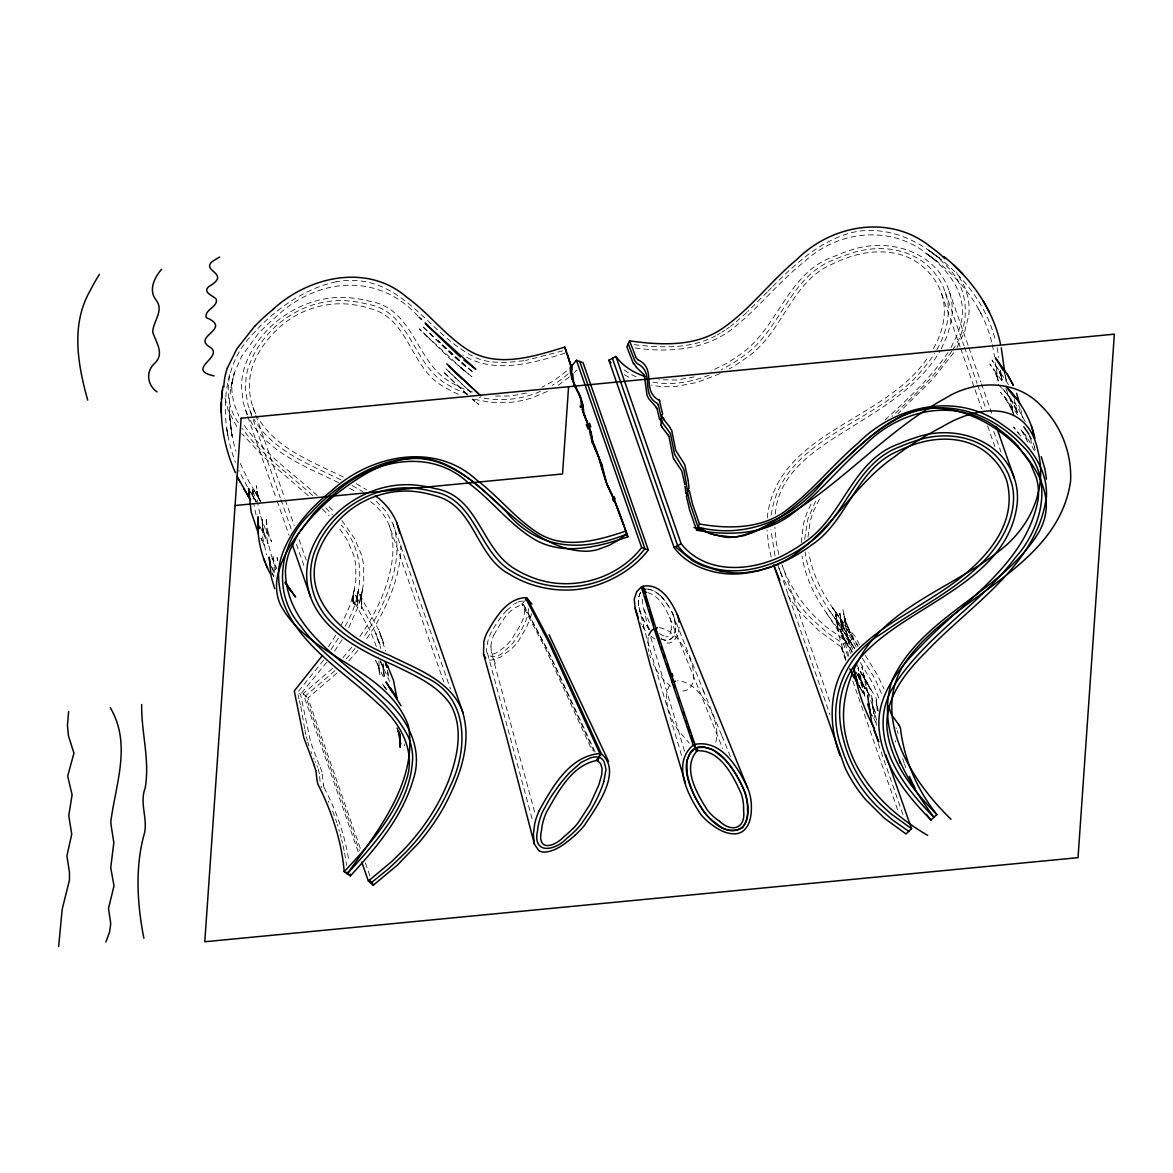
<?xml version="1.0" encoding="UTF-8"?>
<svg xmlns="http://www.w3.org/2000/svg" width="1173" height="1173" viewBox="0 0 1173 1173"><rect width="100%" height="100%" fill="white"/><g stroke="black" fill="none" stroke-linecap="round" stroke-linejoin="round"><path stroke-width="0.75" stroke-dasharray="5 3.75" d="M801.188 542.571L803.608 523.598A118.4 88.708 -20.4 0 1 807.611 511.413L811.599 502.836M528.73 608.567L527.366 616.06M642.203 598.963L643.009 606.485L648.83 630.15M400.902 544.815C401.078 571.016 391.445 596.163 379.128 618.904A242.65 183.135 -19.2 0 1 364.847 641.206M804.663 539.36L807.948 518.803L816.203 499.874M490.974 646.602L491.326 651.983L534.829 812.83M679.211 627.056L677.715 635.355L673.742 640.971A8.402 6.217 -18.6 0 1 671.543 642.247A8.416 6.173 -18.7 0 1 669.065 643.039L664.505 643.053M807.962 537.249L810.132 521.882A109.954 83.591 -17.9 0 1 813.857 510.475L819.854 498.393M671.323 629.227L669.314 636.631L665.868 636.792M775.382 514.038C778.198 471.575 818.182 447.822 850.572 427.705C883.973 406.796 919.911 385.477 940.379 350.492M767.201 517.997C776.687 430.814 886.847 421.767 928.767 355.991M341.93 520.533L354.686 538.803L361.313 554.389A118.4 89.485 -17.8 0 1 363.659 565.972L363.762 581.999L361.005 597.937L362.486 589.638L360.844 602.13L361.387 594.11L361.695 608.64L360.991 595.899L361.9 604.344L360.859 596.91L361.739 601.163L359.906 594.007L361.958 600.767L359.173 593.494L378.894 630.326L385.58 651.074M771.189 515.123C782.362 435.916 879.882 424.215 923.532 368.307A127.886 96.509 -19.2 0 0 934.573 353.396M648.126 637.482L647.804 645.531M376.357 646.543L370.771 631.968L352.633 598.817L355.199 605.561L352.618 597.893L354.29 604.506L352.692 596.764L353.659 603.684L352.941 595.987L353.19 603.245L353.22 595.664L352.721 603.23L353.484 591.896L352.516 599.946L355.8 580.796L355.742 565.635A109.954 82.828 -20.7 0 0 353.557 554.8L347.281 540.108L337.765 525.988M361.005 597.937L361.724 594.051M358.63 589.447L356.973 597.541L358.425 589.433L356.827 601.764L357.354 593.963L357.34 605.371L356.401 594.168L357.809 601.998L355.463 595.034L374.686 630.81L380.858 648.39M336.196 281.799C313.968 286.388 293.793 297.942 276.095 311.857A162.475 122.505 -19.2 0 0 254.409 332.355C230.626 355.492 217.65 394.597 238.955 423.585M354.671 588.655L350.199 604.931L341.446 624.798M362.574 590.239L357.912 607.174L348.073 629.095M232.489 380.653C226.873 403.849 229.116 428.438 235.92 451.136M229.615 374.642C221.902 403.483 224.952 434.479 235.406 462.221M593.846 751.219L546.882 648.669L523.627 604.594L524.448 601.104L522.029 604.168L545.284 648.229L592.233 750.764M715.809 742.098C718.77 731.541 715.354 720.413 711.014 710.75A130.482 98.473 -19.2 0 0 705.926 701.63C699.24 692.055 690.047 681.058 677.378 680.824M531.721 613.846L526.692 627.056L518.319 641.206A55.527 42.111 -18.9 0 1 510.915 649.387L499.991 657.408L491.135 660.164A8.416 6.188 -18.1 0 1 487.983 659.622M493.892 635.077C500.871 623.024 508.789 607.042 523.627 604.594M345.111 626.221C363.469 595.356 367.032 553.055 341.284 525.035M933.327 348.718C942.769 332.282 947.857 312.062 941.552 293.587A102.359 77.257 -19.2 0 0 925.585 269.145C904.442 248.485 871.964 248.324 845.836 258.28A94.778 71.524 -19.2 0 0 832.39 263.984C790.441 281.813 782.904 333.675 746.263 357.78A124.719 94.119 -19.2 0 1 729.254 368.894M941.201 348.894L947.857 334.305L951.816 317.663A100.775 76.054 -19.2 0 0 949.133 291.021C935.79 250.333 886.158 236.667 848.856 250.861A102.975 77.711 -19.2 0 0 833.9 256.52C787.626 272.473 778.667 327.062 741.453 353.528A117.901 88.987 -19.2 0 1 725.53 363.923L710.941 371.079M936.846 349.598C943.722 337.545 948.444 323.895 948.356 309.892A94.984 71.685 -19.2 0 0 946.743 297.077L943.532 287.634A106.963 80.717 -19.2 0 0 935.746 274.541C916.23 248.089 879.134 243.266 849.692 253.793A98.811 74.573 -19.2 0 0 835.323 259.233C789.664 275.318 781.262 329.848 743.858 355.654A121.303 91.553 -19.2 0 1 727.392 366.416L721.468 369.583M951.068 347.443L958.326 332.458L961.684 320.156A84.647 63.694 -19.3 0 0 961.757 303.045C959.47 290.024 952.285 278.382 943.517 268.69A158.707 119.646 -19.3 0 0 928.327 254.937C891.949 224.512 837.771 230.172 804.282 261.799C779.605 280.904 760.5 306.05 736.248 325.61C708.448 350.082 669.343 353.058 634.241 347.824M957.021 347.399L964.734 331.446L968.707 315.42A91.025 68.84 -19.2 0 0 967.798 296.769L964.323 286.124L956.655 272.429M952.476 350.009C971.244 324.686 969.69 287.708 946.215 265.728A162.475 122.549 -19.1 0 0 927.081 249.175C910.395 237.87 890.659 230.553 870.381 230.363A61.245 46.158 -19 0 0 851.011 232.782C819.575 241.315 794.854 264.204 772.45 286.725M640.619 592.204C634.784 603.846 641.455 617.174 647.731 627.35A52.374 39.53 -19.2 0 0 649.622 629.784M669.666 685.193C663.332 696.161 667.833 709.724 672.51 720.471A130.482 98.473 -19.2 0 0 677.613 729.591L689.299 743.154M335.771 635.077L328.22 647.071M342.061 639.593L334.217 651.763M338.44 638.083L331.094 649.534M951.64 351.299C935.526 376.166 913.342 396.225 891.979 416.444M947.945 352.501C930.775 378.38 907.286 399.143 884.838 420.301M953.722 352.706L932.74 379.158L897.888 413.717M323.675 660.091L297.414 692.627L300.552 694.299L310.552 741.923L320.082 767.289M326.768 662.202L300.552 694.299M348.85 660.722L353.41 655.707A242.65 183.135 -19.2 0 0 357.721 650.502M506.824 610.444L513.627 604.432M767.318 291.96L747.714 311.593M768.344 290.919L771.423 287.766M574.389 372.442L576.779 370.067M332.502 668.39L303.147 693.727L358.19 851.818M337.032 673.023L307.956 697.994L360.61 849.193M845.63 660.428L840.836 646.675L846.305 641.426L825.293 626.177L815.953 617.628A235.934 178.061 -19.2 0 1 787.171 577.219A239.541 180.789 -19.2 0 1 782.303 565.547M334.862 670.751L305.552 695.868L359.407 850.498M746.673 312.59L735.999 321.974M568.245 373.85L562.879 378.249A87.33 65.908 -19.2 0 1 552.146 385.404M569.33 377.032L557.952 385.477M566.559 371.093L553.759 380.785L542.043 387.178M730.515 326.285L733.829 323.763M726.41 329.232L729.415 327.135M852.815 649.314L849.003 641.484L855.528 636.895C834.428 612.702 814.15 585.239 808.842 552.791M721.85 332.223L724.914 330.287M514.712 603.743L516.956 602.555M717.202 334.95L720.325 333.191M547.307 391.415L533.158 397.412A77.213 58.269 -19.2 0 1 510.666 402.31L490.563 402.339L471.561 398.82M719.987 373.688L697.085 382.457L676.718 386.313A77.213 58.269 -19.2 0 1 654.593 385.712L651.294 385.037M540.401 391.357C521.369 399.832 499.654 401.738 479.346 397.28M709.152 375.155C691.161 382.237 671.176 385.902 651.997 381.899M518.114 602.072L519.316 601.676A11.95 9.017 -19.2 0 1 523.114 601.075M562.629 350.844L525.607 360.463M564.99 353.161C532.513 363.337 494.038 374.466 462.705 355.008M526.516 393.043L511.076 396.034L492.777 396.049M694.167 376.9L677.173 380.037L658.874 379.685M523.847 360.741L505.284 362.648L491.355 361.929A65.424 49.413 -19.2 0 1 478.188 358.703C433.16 339.334 408.717 283.426 355.463 280.494A61.245 46.114 -19.3 0 0 336.196 281.799M492.572 654.226L495.534 653.2A19.853 14.706 -20 0 0 497.029 652.437L501.326 649.519A48.254 36.216 -19.5 0 0 511.912 639.036C517.41 629.007 529.61 614.916 522.029 604.168M646.308 588.963C660.179 590.254 668.273 604.198 673.449 615.825A52.374 39.53 -19.2 0 1 675.296 627.584C676.528 635.751 669.021 644.27 661.044 638.493M634.08 344.642C656.557 347.399 679.973 348.63 701.835 341.666A65.424 49.413 -19.2 0 0 715.633 335.845M659.373 627.687C670.047 629.271 677.73 638.244 683.536 646.66A118.766 89.632 -19.2 0 1 689.475 657.921C695.032 668.111 697.583 693.243 679.871 690.824M647.745 592.6C658.889 595.708 665.047 607.379 669.68 617.247L722.715 748.55M472.455 391.943L464.317 389.084A117.901 88.987 -19.2 0 1 449.64 381.621C415.638 361.695 413.57 308.088 369.51 301.241A102.975 77.711 -19.2 0 0 355.126 298.411C311.153 291.74 266.139 318.557 247.899 358.557A100.775 76.054 -19.2 0 0 241.447 386.064L243.134 402.163L247.18 414.963M467.631 394.025L462.074 391.958A121.303 91.553 -19.2 0 1 446.898 384.245C412.588 365.023 411.136 311.373 367.677 304.262A98.811 74.573 -19.2 0 0 353.865 301.534C319.73 296.373 284.614 312.135 263.764 339.246A106.963 80.717 -19.2 0 0 254.042 354.026L249.468 364.231A94.984 71.685 -19.2 0 0 246.051 377.515L245.421 389.524L247.987 404.817L280.288 497.821M660.868 638.874C679.402 646.602 677.686 618.01 670.032 608.816M343.366 477.088C312.194 461.605 275.288 448.643 257.298 416.562M338.498 482.66C305.391 466.414 266.212 452.104 248.456 417.119M340.932 479.874C313.631 466.487 283.763 455.139 263.045 431.913A127.886 96.509 -19.2 0 1 253.925 418.937M352.135 485.549L362.721 491.59M356.225 483.687L366.856 489.918M349.554 488.291L354.099 490.813M624.403 374.671L631.133 378.439M654.915 639.109L650.546 635.942M840.836 646.675L819.15 630.942L800.69 612.629A242.65 183.135 -19.2 0 1 785.778 591.735M624.197 370.052L627.159 372.061A87.33 65.908 -19.2 0 0 639.402 378.19M930.6 251.667C961.376 273.03 986.728 304.276 995.598 341.196M928.283 254.966C958.282 275.758 983.003 306.153 991.684 342.12M370.58 501.619C378.85 507.704 385.477 515.915 389.304 525.475L443.746 681.836M426.488 335.683L464.464 370.829L460.901 367.838L471.957 376.724L449.318 358.088L419.23 328.851L427.749 336.9M670.751 686.396L663.786 680.047L657.716 672.158A118.766 89.632 -19.2 0 1 653.082 663.845M475.036 401.415L472.176 399.113L478.745 404.45L472.602 399.275M460.901 367.838L464.361 370.639M471.165 392.808L445.872 368.689L470.417 391.973M308.294 495.739L263.558 456.825L241.77 433.57M467.294 394.788L443.101 371.592L467.734 394.964M303.147 693.727L307.956 697.994M312.707 495.622C288.705 473.687 261.242 454.743 241.975 428.13M417.999 316.182C377.838 271.784 316.534 277.561 274.937 317.883A158.707 119.763 -19 0 0 257.474 334.716L241.653 356.343L234.219 373.117A84.647 63.782 -18.9 0 0 231.873 390.433L233.53 402.266L238.793 416.034M317.179 495.505C292.326 472.646 263.397 453.233 244.057 425.022M376.152 501.15L385.785 511.076L393.043 524.111L450.491 689.064M492.425 654.167L491.428 652.349M1002.548 388.688L1016.317 405.242L1026.346 423.688M660.252 595.664L654.211 590.899L648.83 589.198A11.95 9.017 -19.2 0 0 646.367 589.183M325.713 507.836L332.282 514.624M998.311 384.421L1009.176 396.474L1007.006 393.747L1015.877 408.263L1011.302 399.964L1017.123 412.251L1016.243 409.406L1018.281 416.078M329.085 506.677L334.642 512.381M322.428 508.965L328.953 515.695M849.003 641.484C827.478 617.071 807.083 589.081 802.053 556.134M1034.469 450.843L1029.308 441.18L1020.95 429.435L1029.161 444.376M1020.847 436.063L1013.619 426.972L1018.912 433.893M1021.126 429.875L1024.161 433.746M649.651 629.373L643.86 620.561A108.81 82.11 -19.2 0 1 638.523 605.385M386.122 689.416L382.735 684.226L386.65 689.489M382.735 684.226L386.284 689.621M833.065 608.45L838.123 615.898L832.742 607.775L854.472 640.81M829.736 610.722L847.932 638.141M826.408 613.01L847.214 644.432M852.331 637.526L846.95 629.329L858.035 646.264M842.478 629.886L854.677 648.493M850.572 642.203L845.205 633.948L854.501 648.214M841.803 636.133L852.126 651.983M236.799 426.693L228.046 410.051L224.278 394.978M867.419 691.806L869.955 695.721M857.888 646L846.95 625.488L852.39 636.983M852.185 652.041L842.683 635.59L845.792 641.954L838.871 627.408L845.792 641.954M865.234 688.375L857.932 676.132M866.173 689.841L869.002 694.255M864.677 694.973L858.944 686.058L864.061 694.02M1001.698 380.653L989.836 363.953L994.469 370.727L993.355 369.084L997.827 378.688L996.273 373.952L998.238 381.152L995.422 362.897M860.322 662.584L873.255 684.05L879.735 700.413M861.466 690.061L863.401 693.302L858.9 685.457L863.504 693.492M851.173 643.024L854.208 648.009L848.299 637.921M862.36 658.244L875.131 679.064L881.979 694.592M865.337 655.414L877.58 675.223L884.002 688.727M642.467 626.441L644.182 629.095A55.527 42.008 -19.7 0 0 646.983 632.57M240.274 463.467L248.5 480.739L260.641 501.15M255.963 501.194L248.955 489.493M260.787 501.384L252.474 487.528M250.553 492.161L256.359 501.839M247.356 486.751L238.72 470.212M255.523 492.616L260.655 501.853L257.737 495.299L259.453 499.889L256.462 489.625L257.591 494.39L256.506 485.754L257.664 502.103M252.004 494.581L255.934 501.501M1017.49 414.861L1010.437 403.981L1000.466 392.31L1006.038 399.011L1003.736 396.107L1012.358 410.198L1007.842 402.031L1011.727 409.172L1010.378 406.283L1012.885 412.353M858.827 685.384L863.401 693.302M524.082 606.001L550.181 655.223L595.122 751.996M865.102 688.17L860.176 678.61L865.102 688.918L858.328 673.361L863.445 686.322L858.035 668.082L864.941 696.733M849.443 639.871L850.542 641.836L842.361 624.227L844.193 629.197L840.616 618.801L842.551 625.092L839.648 613.318L840.924 621.133M981.141 313.792L977.094 306.402M649.329 622.467L643.009 606.485M1008.487 384.671L992.035 360.023L1000.701 374.143L998.59 369.95L1001.595 377.295L1000.1 372.765L1002.153 380.257L1000.305 370.257L1001.727 379.7M377.486 663.933L375.521 660.252L384.729 679.841M262.561 541.926L264.453 545.489L261.3 538.246M641.455 624.652L640.546 622.863M859.398 644.754L855.528 636.895M856.114 647.041C849.281 631.778 835.059 621.367 827.024 606.676C816.335 590.151 807.508 571.823 805.191 552.072M873.562 717.92L876.774 724.284M378.938 666.88L377.105 663.156L379.671 669.974L378.293 666.147L379.964 675.765L378.63 656.983M856.143 663.507L870.601 689.68L863.225 674.343L867.521 685.912L863.225 674.343M276.989 569.125L272.151 558.289M260.802 538.319L261.975 540.724M271.931 567.615L275.215 576.09M271.124 565.914L274.57 573.084L272.928 555.621L275.596 569.726M842.507 625.693L849.428 640.209M872.272 715.31L872.756 716.322M255.113 499.698L256.139 501.971L252.723 489.684L253.075 493.408L252.606 487.821L253.265 499.155M251.623 414.377L249.175 408.468M313.69 758.169L314.159 759.21M875.791 713.301L868.123 693.888M315.082 761.321L315.537 762.362M245.377 409.817L247.84 415.653M458.452 394.26A124.719 94.119 -19.2 0 1 444.156 386.87C410.286 369.216 409.758 318.308 369.994 308.514A94.778 71.524 -19.2 0 0 357.149 305.347C327.414 299.599 295.743 309.921 274.805 331.812A102.359 77.257 -19.2 0 0 255.215 359.671C247.283 376.738 247.474 397.104 255.861 413.952M848.665 629.095L850.19 632.746L844.325 617.203L846.642 624.813L843.475 613.318L845.542 625.385M721.864 735.852L731.497 759.254M259.805 526.252L268.06 543.671L263.119 530.225L262.268 524.639L263.382 531.34L262.092 517.66L262.547 536.574L266.55 554.697M272.019 572.629L273.734 576.779M1005.935 388.498L1010.305 399.964L1013.223 411.958M841.921 633.801L835.425 614.491L838.68 626.221M703.096 690.017L722.964 738.55M704.093 692.437L673.405 615.737M1018.721 405.213L1022.533 417.339L1021.155 410.653M836.452 618.215L837.317 621.983L835.675 614.022L837.713 627.658L835.909 613.816L838.959 635.649L845.88 659.666M841.715 647.349L845.938 659.798M316.842 765.47L317.531 767.259M272.429 558.993L266.989 538.994L266.124 517.792L267.796 532.175L266.989 529.111L271.667 541.941L265.714 530.02L260.318 515.358M310.962 751.556L311.71 753.491M844.663 656.587L845.117 657.774M905.805 767.831L904.53 764.371M321.109 786.203L321.563 787.479M382.075 664.768L383.644 669.065L379.612 659.343L389.641 681.542M848.885 656.352L842.918 634.886L839.912 613.406L841.686 627.042L841.144 622.819M506.707 610.371A111.684 84.295 -19.2 0 0 494.566 626.646L490.651 633.42A52.374 39.53 -19.2 0 0 487.118 645.707C483.217 659.519 498.584 658.977 504.874 650.56A52.374 39.53 -19.2 0 0 515.108 640.121L519.419 633.449A111.684 84.295 -19.2 0 0 527.527 616.074M324.144 787.787C336.519 810.866 345.155 835.909 348.997 861.847M1005.598 376.445L1004.235 372.618L1006.361 380.389L1005.393 376.43M669.68 617.247L669.974 618.112A48.049 36.172 -20.7 0 1 671.235 629.241M949.133 291.021L968.282 346.006M968.883 347.721L980.848 382.09M981.434 383.806L992.813 416.459M945.335 292.297L963.898 345.566M964.485 347.281L977.05 383.366M977.652 385.081L986.024 409.142M993.81 431.473L1000.994 452.104M941.552 293.587L960.101 346.841M960.702 348.572L981.64 408.703M987.622 425.887L994.807 446.502M876.686 720.237L873.856 710.457L871.568 694.973L873.181 709.826L876.656 725.119M846.305 641.426L850.498 653.449M857.668 674.079L864.853 694.695M847.756 656.088L843.578 644.05L827.273 632.672L812.728 619.872A240.113 181.214 -19.2 0 1 780.866 572.923M878.284 743.711L903.415 815.88M852.8 681.044L898.283 811.628M781.951 564.58L830.176 703.008M777.567 564.169L829.985 714.665M252.987 407.134L284.687 498.188M285.288 499.918L294.262 525.68M299.056 539.433L306.241 560.049M280.89 499.537L291.666 530.46M296.446 544.213L304.833 568.26M247.767 416.679L276.491 499.155M277.092 500.871L289.057 535.24M365.389 862.947L370.184 876.686M844.325 617.203L846.965 624.945M335.625 819.15L336.798 822.625M272.649 573.597L273.588 576.412M649.607 654.754L650.604 657.862M897.345 730.72L898.093 733.316M393.043 524.111C401.738 548.861 394.612 575.811 384.905 599.139A245.7 185.422 -19.2 0 1 379.04 611.617A240.113 181.214 -19.2 0 1 363.909 636.675M318.147 769.004L319.071 772.391A58.591 25.234 37.5 0 1 319.349 773.989L319.54 775.514M851.715 652.261L846.701 633.259L845.044 621.807M308.968 745.881L307.839 742.186M337.355 824.355L337.883 826.071M1013.531 414.26L1012.402 410.565L1013.34 413.585M1016.243 409.406L1017.27 412.735M1012.402 410.565L1013.941 415.594M684.533 751.263L650.575 636.704M681.528 755.368L648.097 642.995M864.662 678.199L861.891 666.836L865.879 686.22M493.877 659.021L495.299 663.845M338.909 829.487L339.393 831.188M487.557 653.478L532.953 821.936M1034.351 446.752L1035.231 449.992M1033.281 442.822L1035.041 449.303M1014.146 398.82L1017.695 414.186M389.304 525.475C396.855 547.556 391.547 571.486 383.63 592.688A239.541 180.789 -19.2 0 1 372.046 617.189A235.934 178.061 -19.2 0 1 359.51 636.968M307.326 740.354L306.388 736.717M639.08 607.394L643.889 627.232M643.288 625.018L648.728 645.355M340.17 834.003L341.05 837.39M878.284 711.175L875.85 696.923L877.433 710.765M297.942 694.636L298.968 698.653M259.966 513.994L257.855 503.774M256.081 515.02L253.881 504.419M1025.583 434.421L1027.049 441.239M775.03 555.797L770.881 529.741M341.68 839.868L342.472 843.167M383.351 663.639L383.776 672.95L381.914 664.094M299.467 700.648L300.391 704.606M305.918 734.709L304.907 729.899M771.189 556.97L768.579 545.313L767.025 529.976M343.059 845.704L344.144 850.806M992.373 344.671L994.557 356.724M778.857 554.624L776.365 543.378L774.869 527.044M842.976 609.593L845.352 621.06M300.816 706.571L303.279 720.515M322.238 774.165L323.44 785.074M648.17 648.552L648.786 651.631M344.598 853.123L345.61 858.856M304.657 728.609L303.528 722.055M997.153 347.736L998.766 357.662M638.669 605.341L638.317 598.025L640.194 593.069A11.95 9.017 -19.2 0 1 640.883 592.16M277.664 560.547L277.195 557.805L277.444 560.562M1005.114 375.331L1005.569 378.263L1004.982 374.231M996.918 374.788L997.724 380.199M1030.656 438.145L1031.888 446.678M837.214 623.933L838.299 631.91L836.642 619.711M876.612 704.606L877.419 710.559M844.531 617.863L846.07 629.358M876.128 700.75L877.404 710.427M1000.598 371.65L1001.155 375.946M387.53 670.223L388.424 677.598L387.794 672.349M383.586 670.985L384.436 678.126L382.97 665.795M895.468 740.603L895.615 742.025M277.224 557.688L277.458 560.503M319.628 776.497L320.17 782.376A47.037 20.264 37.5 0 0 320.244 782.787M404.406 744.034L404.436 745.852M490.915 646.602A48.049 36.51 -17.8 0 1 493.76 635.048M659.49 633.567A48.254 36.334 -18.6 0 0 660.487 634.212L664.475 636.294A19.853 14.824 -17.5 0 0 665.868 636.807M660.37 595.591A108.81 82.11 -19.2 0 1 669.959 608.86M780.866 572.923A245.7 185.422 -19.2 0 1 778.535 566.896M895.937 727.773A47.037 30.043 -36.4 0 1 896.392 728.58M904.236 763.286A219.762 140.379 -36.4 0 1 902.433 757.67M355.038 648.508A240.113 181.214 -19.2 0 1 346.343 658.757M351.827 647.129A235.934 178.061 -19.2 0 1 342.853 657.701M320.302 767.362A73.884 32.551 36.8 0 1 322.472 774.268M323.968 787.391A39.281 17.712 34.5 0 1 323.396 785.06M328.279 801.159A219.762 94.646 37.5 0 1 328.807 802.288M332.604 811.071A219.762 94.646 37.5 0 1 334.716 816.701M346.05 861.759A376.342 162.079 37.5 0 1 346.504 865.249M231.917 382.897L230.861 388.204L234.483 372.706L231.917 382.897M932.388 252.913L927.081 249.175L939.632 258.207L932.388 252.913M930.057 256.198L924.852 252.532L937.124 261.374L930.057 256.198M472.176 371.489L452.045 355.126L422.001 325.933L457.543 359.275L467.221 367.897L438.159 340.8L472.176 371.489M873.313 693.492L859.868 671.191L873.313 693.492M864.912 687.877L855.806 672.056L864.882 687.935M383.908 643.728L379.436 631.529L383.908 643.728M380.052 644.857L375.756 633.141L380.052 644.857M263.866 533.041L263.119 530.225L263.866 533.041M849.311 644.637L846.701 633.259L849.311 644.637M231.536 432.646L229.292 411.386L232.107 436.121L231.536 432.646M227.562 433.38L226.594 427.632L228.149 436.913L227.562 433.38M873.211 709.68L872.609 705.97L873.826 713.521L873.211 709.68M842.273 631.25L840.66 619.3L842.273 631.25"/><path stroke-width="1.5" d="M258.72 527.835L258.236 524.932L258.588 528.832L258.075 516.794C256.667 536.457 260.978 556.295 270.259 573.67M570.474 366.621C568.641 382.735 584.139 394.451 582.732 410.653A32.521 8.973 51.5 0 0 583.054 412.06L589.55 428.174A34.53 9.531 51.5 0 1 590.312 430.462L592.512 442.324L601.632 464.097M285.435 571.207C286.109 630.488 346.226 661.572 383.776 697.994C407.031 717.495 423.673 748.843 413.263 779.415C402.354 816.965 376.357 847.698 350.36 875.923L344.188 871.642C341.724 841.1 331.563 811.232 317.956 784.326A47.668 19.648 40.1 0 1 317.326 781.394L317.077 780.661A74.266 30.454 40.4 0 1 316.915 779.4L315.904 770.602M223.046 386.093C218.251 415.345 223.325 445.784 235.436 472.719M58.65 946.523L62.096 910.057A152.006 114.719 -19.2 0 1 63.811 902.711L69.456 880.117L69.471 872.169L66.905 855.953L71.744 834.164L68.752 815.602L72.096 794.839L67.682 776.071L73.958 753.125L69.515 739.151A56.627 42.741 -19.2 0 1 68.313 734.943L67.433 725.017L68.65 711.424M1046.463 496.516C1037.328 565.283 970.804 604.564 926.919 651.044C904.97 672.642 882.037 700.97 887.741 733.946C892.99 765.984 914.808 792.083 936.875 814.561L930.951 820.015C906.832 795.382 883.225 766.101 879.266 730.647C875.395 696.982 898.415 668.478 920.834 646.264C963.238 601.177 1026.522 564.14 1038.252 498.716A97.902 74.09 -19 0 0 1036.448 478.027L1030.305 463.188L1017.665 445.813M568.582 386.723L562.527 473.965L235.069 505.504M221.506 399.143L222.489 389.656M575.034 835.323C566.266 842.698 556.603 851.217 544.653 852.155A11.143 8.284 -17.9 0 1 538.73 850.542L534.404 844.164L506.824 737.993L483.525 654.05L483.789 642.042A55.542 41.729 -20 0 1 487 632.716C495.578 617.819 506.34 598.919 525.269 597.6L548.641 641.91L599.887 753.521L598.127 760.28C572.292 764.122 558.319 791.526 546.354 812.42A80.16 60.703 -18.8 0 0 542.835 822.581A83.488 63.166 -19 0 0 541.559 830.117C536.589 852.023 553.949 847.317 564.33 836.349A83.488 62.785 -19.6 0 0 572.615 828.783M277.766 575.063C282.312 556.046 293.294 539.36 305.508 524.39A208.867 157.637 -19.2 0 1 334.232 495.812C359.217 475.857 389.04 456.737 422.28 458.203C448.497 460.637 469.625 478.173 488.525 494.991C516.369 519.698 546.911 551.017 586.749 551.251A41.158 31.055 -19.2 0 0 597.585 549.624L609.374 545.225L617.848 540.445L626.851 533.964L626.177 532.014M603.802 781.526L606.06 769.195L604.066 761.541A19.662 14.838 -19.2 0 0 600.62 757.905L596.808 756.864A19.662 14.838 -19.2 0 0 590.562 757.846L581.207 762.391L570.019 772.274A148.839 112.329 -19.2 0 0 559.477 784.737M227.371 368.073L236.814 348.909L254.614 326.285M648.698 635.267L651.631 630.326L657.51 627.687M1017.695 445.799A166.419 125.731 -19.2 0 0 1000.701 430.711C957.623 395.404 899.075 408.908 863.211 446.81C838.754 467.983 818.739 493.936 792.743 513.363C765.734 534.785 729.21 536.076 696.659 530.225L699.445 523.994L692.481 503.979L689.387 490.695M929.309 245.817C888.87 214.116 831.232 224.952 796.599 259.688C770.72 281.139 750.559 308.924 722.817 328.191C695.721 347.12 660.751 345.258 629.578 340.859L626.866 346.856L633.449 363.762M105.893 941.963L109.588 932.007L110.643 924.515A37.272 28.137 -19.2 0 0 110.438 921.304L108.488 908.459L114.001 885.864L110.731 867.653L113.825 842.654L111.142 825.543A64.104 48.386 -19.2 0 1 110.819 821.569C115.716 783.769 131.831 743.843 110.203 707.554M538.92 811.071C552.439 786.892 569.521 756.057 599.887 753.521M322.458 655.472L294.276 690.941L303.763 737.568L313.953 764.547M559.462 784.722L552.747 794.18A252.562 190.613 -19.2 0 0 549.682 798.886L542.63 811.745A84.324 63.635 -19.2 0 0 538.524 824.326A89.456 67.506 -19.2 0 0 537.601 830.293C532.087 854.882 555.005 851.143 566.794 838.284A89.456 67.506 -19.2 0 0 572.321 833.578A83.943 63.357 -19.2 0 0 581.207 824.208L590.737 810.132A252.562 190.613 -19.2 0 0 593.435 805.323L595.18 802.053A161.302 121.728 -19.2 0 0 603.875 781.541M347.179 872.111A376.342 162.079 37.5 0 1 347.281 873.782C377.765 830.777 417.999 781.892 408.409 725.676C386.372 666.865 309.012 658.801 280.45 604.799A78.356 59.134 -19.2 0 1 277.766 575.063M161.551 269.306C154.367 277.517 148.209 290.215 156.082 300.068C164.381 310.449 153.106 321.241 152.71 331.974C155.892 342.443 165.217 353.923 154.25 363.718C145.452 372.032 147.461 385.36 157.094 391.929M525.255 600.077L526.853 598.025L531.999 604.095M571.925 365.771L576.442 360.258L583.054 362.692L648.288 549.976C635.781 566.398 617.687 577.893 598.377 584.697A77.213 58.269 -19.2 0 1 575.884 589.594C558.656 591.251 541.105 588.567 525.064 582.131A124.719 94.119 -19.2 0 1 509.39 574.154C475.505 556.501 474.977 505.607 435.212 495.798A94.778 71.524 -19.2 0 0 422.368 492.631C392.632 486.883 360.976 497.22 340.023 519.096A102.359 77.257 -19.2 0 0 320.434 546.97C296.417 597.614 346.46 638.699 388.806 655.018C415.887 668.537 449.42 679.827 462.015 710.046C472.851 742.67 459.699 777.318 444.347 806.188A242.65 183.135 -19.2 0 1 418.629 842.991L397.354 865.131L373.175 885.278L368.366 881.026L361.783 862.126M576.442 360.258L641.66 547.542C616.074 580.62 567.937 592.952 529.536 576.368A117.901 88.987 -19.2 0 1 514.859 568.905C480.857 548.993 478.789 495.373 434.728 488.525A102.975 77.711 -19.2 0 0 420.345 485.695C376.372 479.039 331.358 505.842 313.118 545.841A100.775 76.054 -19.2 0 0 306.666 573.362C306.065 622.291 354.95 648.39 393.908 665.252C414.201 675.237 436.649 684.621 450.065 703.8C463.863 727.143 457.793 756.013 448.848 779.972A239.541 180.789 -19.2 0 1 437.28 804.487A235.934 178.061 -19.2 0 1 402.456 851.011L391.797 861.495L368.366 881.026M526.853 598.025L550.254 642.349L601.5 753.96L596.514 759.84L600.547 763.491L602.101 768.506L601.749 774.576L598.904 784.796L589.902 804.59L578.054 822.903A79.705 60.028 -19.5 0 1 572.747 828.856M312.15 508.334C299.394 521.809 288.089 537.205 282.019 554.902A104.001 78.415 -18.9 0 0 278.646 570.459C275.963 632.672 339.144 666.469 378.249 703.873C399.993 722.216 416.606 751.512 406.195 780.309C395.066 816.085 369.334 844.839 344.188 871.642M347.281 873.782C376.826 841.012 411.195 804.106 412.676 757.45A98.752 74.529 -19.2 0 0 408.131 736.468C384.143 689.709 331.153 668.419 301.006 626.426C271.388 593.259 279.262 541.985 310.992 512.997A170.188 128.444 -19.2 0 1 335.111 490.534C364.964 467.191 406.679 448.086 444.083 464.567C468.364 474.772 487.44 493.554 506.062 511.604C537.659 550.489 583.289 552.248 626.851 533.964L627.834 536.853C597.775 547.087 561.882 556.574 532.835 538.392C508.539 523.29 491.238 499.698 468.276 482.851C428.966 446.033 368.791 460.828 332.912 495.05A166.419 125.716 -19.3 0 0 313.514 513.583L298.382 533.671L290.112 549.902A97.902 73.958 -19.5 0 0 285.464 571.207M885.791 754.825L911.524 828.71L906.055 833.959L884.383 818.226L865.909 799.913A242.65 183.135 -19.2 0 1 844.971 767.611L773.784 565.489M644.725 593.274L646.059 592.233L641.367 586.999L636.704 591.661L634.212 599.154L635.165 608.303L650.091 664.724L685.325 782.89M641.367 586.999L655.223 632.232L693.228 745.134C671.528 763.462 687.759 795.03 700.736 814.297A87.711 66.201 -19.5 0 0 708.8 822.434C716.762 828.651 726.542 835.132 737.143 833.622A11.143 8.24 -19.4 0 0 743.374 830.836C751.116 824.194 751.702 812.845 751.292 803.388A88.151 66.494 -18.8 0 0 748.785 790.866L677.217 614.388C671.088 600.825 660.326 583.01 643.039 586.265L644.373 592.966L646.088 592.614M273.441 308.968C309.203 276.373 367.53 263.089 406.738 297.224C428.819 312.986 445.124 335.61 468.174 350.097C497.88 368.351 534.184 356.387 564.799 347.091L570.063 363.175M333.088 489.449C372.076 454.684 435.462 441.913 476.619 479.962C498.334 496.267 515.123 518.422 538.158 533.041C564.946 550.078 598.186 540.328 625.883 531.076L627.834 536.853M642.628 590.43L644.945 589.183M642.584 590.239L645.062 589.33M672.334 682.554L675.516 681.117M839.985 755.544C827.405 722.348 828.593 681.22 853.709 654.021C875.762 630.092 905.145 615.121 932.051 597.512C971.244 573.245 1020.583 532.909 1006.771 480.871A102.359 77.257 -19.2 0 0 990.804 456.429C969.66 435.784 937.183 435.608 911.054 445.579A94.778 71.524 -19.2 0 0 897.609 451.268C855.66 469.097 848.123 520.929 811.481 545.064A124.719 94.119 -19.2 0 1 794.488 556.193C778.285 565.239 760.471 571.764 741.937 573.612A77.213 58.269 -19.2 0 1 719.826 572.996C702.334 570.107 684.739 562.175 674.094 547.498L608.875 360.214L615.928 356.445C623.083 366.387 634.08 372.97 645.59 376.621M674.094 547.498L681.146 543.744C707.583 577.057 757.89 571.251 790.749 551.207A117.901 88.987 -19.2 0 0 806.672 540.812C843.886 514.346 852.844 459.757 899.119 443.805A102.975 77.711 -19.2 0 1 914.075 438.145C951.376 423.952 1001.009 437.632 1014.352 478.305A100.775 76.054 -19.2 0 1 1017.035 504.947C1002.651 615.928 807.904 613.42 844.076 741.908A239.541 180.789 -19.2 0 0 852.39 764.503A235.934 178.061 -19.2 0 0 881.172 804.913L890.512 813.461L911.524 828.71M643.039 586.265L656.909 631.485L694.915 744.371C721.498 739.401 737.67 767.186 747.597 787.684M699.445 523.994C729.342 529.258 763.256 529.038 788.036 508.979C813.578 489.522 833.519 463.951 857.947 443.233C895.307 405.242 957.755 391.152 1002.71 424.963A174.425 131.537 -19.2 0 1 1021.228 440.066C1032.665 451.385 1041.859 465.52 1045.26 481.399A104.001 78.298 -19.4 0 1 1046.433 496.516M698.052 527.102C745.573 539.668 793.886 518.789 823.593 481.033C844.941 459.244 866.392 436.796 892.976 421.327C925.482 400.506 968.781 404.949 999.777 426.532A170.188 128.444 -19.2 0 1 1021.082 444.611C1055.114 475.798 1043.09 527.014 1015.363 557.644C978.854 606.177 922.784 637.306 891.421 689.929A98.752 74.529 -19.2 0 0 883.899 712.07C877.99 753.521 906.67 789.546 933.913 817.288C905.717 778.329 875.102 728.638 892.638 679.035C923.884 614.403 1002.578 592.262 1039.219 531.721A78.356 59.134 -19.2 0 0 1046.096 501.076C1044.41 483.906 1035.818 468.276 1025.07 455.095A208.867 157.637 -19.2 0 0 999.939 431.693C976.068 414.626 945.379 402.969 915.952 410.667C887.14 419.142 864.941 440.652 843.68 460.798C811.936 490.314 780.514 527.22 736.277 536.838A41.158 31.055 -19.2 0 1 725.515 537.307L710.266 533.715L698.052 527.102L690.12 503.73A168.795 96.538 -55.9 0 1 687.627 491.927L683.947 469.552L674.504 454.098L670.428 433.57L663.009 423.468A34.53 19.75 -55.9 0 1 662.129 421.195L658.258 404.817M214.102 375.903C184.454 369.627 224.703 356.827 210.084 347.208C191.126 336.314 233.192 328.939 206.316 317.604C203.735 309.76 218.852 306.783 216.111 298.924C212.665 295.42 201.873 292.209 209.043 286.373C233.764 272.371 195.055 270.904 216.155 259.086A41.114 31.026 -19.2 0 1 219.732 257.034M641.66 547.542L648.288 549.976M693.991 527.498L714.826 535.064L732.436 536.999A49.354 37.257 -19.2 0 0 744.21 535.548C822.508 509.331 873.68 437.368 944.939 398.512C973.869 380.081 1014.66 378.952 1039.835 404.48C1060.597 424.083 1072.122 452.969 1070.553 481.473C1057.723 567.659 954.661 595.166 907.653 658.991C867.961 712.817 910.468 780.06 951.024 819.282M908.796 831.334L892.492 819.956L877.947 807.156A240.113 181.214 -19.2 0 1 846.085 760.207A245.7 185.422 -19.2 0 1 841.891 748.697C825.367 706.014 842.757 655.795 882.609 633.024C918.21 607.629 959.47 588.978 988.751 555.591A127.886 96.509 -19.2 0 0 999.792 540.68C1007.915 527.674 1013.663 512.689 1013.575 497.176A94.984 71.685 -19.2 0 0 1011.962 484.376L1008.751 474.918A106.963 80.717 -19.2 0 0 1000.965 461.825C981.449 435.374 944.353 430.564 914.911 441.077A98.811 74.573 -19.2 0 0 900.541 446.517C854.882 462.602 846.495 517.117 809.077 542.938A121.303 91.553 -19.2 0 1 792.611 553.7C766.775 568.289 734.606 576.705 705.838 565.929A87.33 65.908 -19.2 0 1 692.378 559.345L684.05 552.982L677.627 545.621L612.409 358.337M719.665 821.393C731.805 832.771 745.808 828.666 743.623 810.66A83.488 63.063 -19.5 0 0 743.345 803.285A80.16 60.541 -19.7 0 0 741.219 793.652C732.802 775.104 719.694 748.667 696.161 750.837L694.915 744.371M601.5 753.96C622.804 771.937 596.251 807.376 584.345 825.499A87.711 66.318 -18.9 0 1 575.005 835.293M375.228 495.739C384.744 502.557 392.383 511.883 396.797 522.762L462.939 712.641M463.863 360.082L475.827 369.275L428.086 325.991M478.012 393.41L449.23 366.343L480.886 395.844M944.016 256.608C971.361 278.734 992.945 309.1 1000.437 343.836M460.241 357.003L425.388 323.645M638.464 360.067C656.895 368.806 641.118 390.345 658.698 399.993M419.201 317.282L421.591 319.481M636.338 367.384L644.256 374.891L647.012 395.286L648.918 399.011L656.469 407.368M425.139 322.868L428.688 326.314M446.781 363.821L462.367 379.187M722.759 757.567L712.817 749.723L703.961 746.937A19.662 14.838 -19.2 0 0 697.759 747.142C674.02 760.045 692.613 795.397 704.181 812.361A83.943 63.357 -19.2 0 0 711.864 820.147A89.456 67.506 -19.2 0 0 716.806 823.842C730.794 836.789 749.782 830.557 747.509 810.074A89.456 67.506 -19.2 0 0 747.406 804.223A84.324 63.635 -19.2 0 0 745.002 792.259C736.659 772.772 718.58 739.767 693.771 748.946A19.662 14.838 -19.2 0 0 689.753 753.301L686.674 761.438L687.231 773.491M962.652 273.983L953.561 264.893M676.601 547.732L691.938 560.298A104.69 79.016 -19.2 0 0 703.477 566.104L720.691 571.295L734.401 572.923A71.494 53.958 -19.2 0 0 745.573 572.644L758.52 570.562L771.101 566.794A84.573 63.826 -19.2 0 0 788.681 558.48C830.689 532.117 853.504 484.801 894.442 456.84A244.614 184.616 -19.2 0 1 918.107 440.462L924.515 436.561A259.189 195.612 -19.2 0 1 941.978 426.943C978.018 404.934 1027.563 399.128 1038.061 451.576A147.827 111.567 -19.2 0 1 1040.363 465.432C1042.328 488.393 1034.454 511.545 1020.539 529.712A109.719 82.814 -19.2 0 1 1006.947 544.58C957.212 588.45 879.809 605.297 852.991 671.968A164.704 124.294 -19.2 0 0 844.956 699.152C836.584 746.16 865.865 790.617 901.92 817.992A310.332 234.204 -19.2 0 0 927.652 835.367M693.228 745.134L697.847 750.09C681.176 766.981 696.865 793.666 707.627 810.426A79.705 60.146 -18.8 0 0 712.202 815.426A83.488 62.961 -18.7 0 0 719.723 821.335M485.695 658.17L483.672 654.622M1016.786 398.981L1008.428 389.011C1021.199 402.896 1031.126 419.743 1034.777 438.409L1031.492 426.092M1005.994 386.372L1014.616 397.618M608.875 360.214L611.03 362.853M930.951 820.015L927.77 815.953M936.875 814.561C917.11 789.796 903.943 759.224 900.468 728.081A47.668 30.293 -39.8 0 0 899.061 725.31M667.642 434.64L661.675 426.752M670.194 427.602L664.343 420.169M400.975 705.691L386.064 681.938L392.075 692.055M926.538 814.311L927.139 815.132M285.274 582.908L295.581 597.013L285.274 582.922M1023.78 426.767L1028.956 434.245M1007.299 374.216L1013.355 385.374L1007.299 374.216L995.349 357.706L1003.443 370.771M395.066 694.988L397.398 698.624L390.726 688.214M288.382 587.204L290.479 590.547L285.303 581.896M635.795 356.841L629.578 340.859M238.134 478.247L250.626 500.109M899.09 725.295L898.694 724.65A74.266 47.184 -40.2 0 0 897.888 723.448L891.847 715.149A66.187 41.92 -37.8 0 1 889.589 709.079M243.837 488.789L249.248 497.836M247.943 495.636L249.292 497.939M852.185 673.83L858.108 684.533M1029.395 435.74L1031.082 438.819M989.396 312.209L983.209 300.875M874.398 728.418C865.044 711.205 858.093 692.598 854.912 673.243M671.616 429.861L675.765 450.505L684.768 464.655L688.067 479.948M915.028 788.021L912.99 784.004M673.859 459.068L681.85 471.018L684.827 484.566M577.497 390.976L571.955 378.615L571.588 370.067A59.28 16.349 51.5 0 0 571.09 366.416L567.321 354.275M576.617 390.008L577.145 391.034M577.673 392.09L578.216 393.16M576.104 389.011L575.151 387.09M578.172 391.503L580.576 397.354L581.588 407.412M849.853 668.874L854.413 678.082L850.469 670.12M549.096 634.74L608.464 761.262M912.579 783.197L909.339 776.306M578.758 394.231L579.667 396.122M237.225 476.341L239.922 481.839M387.838 666.425L393.483 680.34L397.104 699.225M656.909 408.145L659.622 419.655M574.873 386.533L574.14 384.935M659.607 401.503L662.628 414.084M612.042 494.595C601.661 476.825 600.723 455.901 590.987 437.998M612.482 495.563L607.233 484.669M611.983 495.05L613.802 499.024M611.456 494.434L610.532 492.411M669.035 436.84L673.082 457.206A36.832 20.469 -58.8 0 0 673.815 459.127M580.049 396.914L583.04 405.359L583.978 414.362M611.925 495.446L612.379 496.458M610.371 492.088L606.984 484.39M598.538 456.62L595.312 449.567M612.849 497.469L613.772 499.493M598.831 457.265L606.397 482.733M613.582 497.982L624.842 528.099M586.94 421.371L581.969 408.981M588.069 424.978L584.154 415.139M615.341 503.041L616.236 505.123M588.289 425.476L588.714 426.488M595.019 448.892L594.227 446.972M616.455 505.636L626.162 531.985M779.752 580.327L773.74 565.034M266.007 564.33L267.532 568.055M258.148 532.85L251.154 511.985L248.603 488.423L249.087 494.229L248.72 490.226L249.204 493.041M263.661 558.583L265.201 562.322M638.435 618.274L635.165 608.303M606.617 483.496L602.218 465.974M857.111 681.19L854.618 674.915L857.771 682.921M661.205 425.682L660.707 424.245M618.772 511.355L624.168 526.149M874.076 730.236L878.665 742.01L871.656 722.275L867.565 695.354M565.65 349.891L566.5 352.076M573.744 383.967L572.703 373.513M567.351 354.891L572.116 369.671M385.199 661.807L386.855 666.205M663.815 418.937L663.434 417.72M588.435 424.949L588.905 426.283M397.148 728.066L399.597 734.723L398.292 730.896L400.594 744.166L399.363 733.492M593.993 446.37L593.245 444.142M385.946 663.669L386.914 666.337M867.653 704.24L868.812 707.392M590.532 431.004L591.031 432.441M696.659 530.225L689.651 510.05L686.366 496.208M1041.257 456.62L1044.894 468.819L1046.477 479.112M996.405 426.767L1014.352 478.305M615.928 356.445L681.146 543.744M579.755 361.475L644.974 548.759L637.438 557.468L628.098 565.533A87.33 65.908 -19.2 0 1 613.538 574.814C587.38 589.33 554.858 590.62 527.307 579.242A121.303 91.553 -19.2 0 1 512.117 571.53C477.792 552.292 476.355 498.657 432.91 491.546A98.811 74.573 -19.2 0 0 419.098 488.818C384.949 483.657 349.847 499.434 328.983 526.53A106.963 80.717 -19.2 0 0 319.261 541.31L314.687 551.515A94.984 71.685 -19.2 0 0 311.27 564.799C309.129 578.993 312.165 593.743 319.159 606.221A127.886 96.509 -19.2 0 0 328.264 619.197C354.026 647.877 392.632 658.244 425.022 677.1C468.848 696.161 468.745 749.195 450.124 786.423A245.7 185.422 -19.2 0 1 444.259 798.901A240.113 181.214 -19.2 0 1 405.418 852.668L388.879 868.46L370.771 883.152L369.568 879.721M292.048 543.832L310.596 597.101M371.973 881.847L373.175 885.278M625.194 529.111L625.883 531.076M625.517 530.064L626.837 533.935M672.041 673.537L672.921 676.117M668.625 669.197L671.235 676.894M672.114 679.49L673.009 682.114M673.918 684.753L674.812 687.422M678.507 698.258L679.446 701.014M666.909 664.167L667.76 666.675M683.258 712.246L684.226 715.105M856.701 679.797L854.076 668.815M686.161 720.867L687.143 723.785M663.61 654.358L664.417 656.777M688.126 726.717L690.12 732.626M661.205 647.203L661.997 649.578M1016.595 393.322L1019.63 403.673M693.126 741.659L691.117 735.618M274.673 588.729L271.242 576.984L269.16 557.058L270.259 565.019M659.666 642.54L658.156 637.951M656.675 633.449L657.408 635.693M655.238 629.036L655.956 631.235M653.17 622.555L653.86 624.696M900.087 763.256L899.207 760.383M651.851 618.332L652.511 620.429M650.56 614.197L651.206 616.265M564.799 347.091L566.515 352.677M649.329 610.151L649.945 612.174M648.141 606.192L645.385 596.632M866.334 687.759L867.228 690.824M591.368 433.526L592.761 441.84M628.229 343.865L634.622 360.302A59.28 33.9 -55.9 0 0 637.408 363.733C655.326 372.428 639.798 393.849 657.437 403.453A32.521 18.592 -55.9 0 1 658.258 404.817M534.404 844.164L533.363 834.633L534.624 824.252A88.151 66.318 -19.5 0 1 538.964 811.086M396.797 522.762L399.744 533.451M889.486 709.122L888.621 705.618M869.413 709.049L871.084 715.471M589.242 427.397L590.371 435.3M385.8 663.053L386.841 667.349M248.823 492.147L249.394 494.625M143.883 938.312C137.109 903.562 134.807 866.774 144.66 832.375C147.475 817.596 139.44 802.684 145.217 787.889A161.889 122.183 -19.2 0 0 145.98 782.274C148.898 756.218 141.244 730.559 141.669 704.518M87.696 400.125C77.653 364.202 70.556 323.997 90.6 289.892A193.017 145.672 -19.2 0 1 99.441 274.335M868.416 703.287L869.911 711.278M1001.273 347.853L1004.821 372.882M685.956 493.598L685.047 486.296M689.035 488.203L688.155 480.651M258.075 522.865L257.723 519.023L258.588 528.832M399.978 733.946L400.198 747.348L400.154 740.295M350.272 874.193L350.36 875.923M387.559 665.252L387.647 667.158M257.972 526.692L257.987 530.577M257.972 520.533L257.987 524.331M722.788 757.553A148.839 112.329 -19.2 0 1 731.703 768.154C743.345 784.649 755.031 808.974 742.656 827.654C720.677 839.663 700.999 810.25 693.111 792.625A161.302 121.728 -19.2 0 1 687.158 773.52M677.202 614.388A55.542 41.949 -18.3 0 1 679.035 622.013M686.909 495.798A161.625 92.007 -56.7 0 1 686.528 493.173M667.789 434.465A37.404 21.554 -55.5 0 1 669.094 436.253M661.748 426.679A35.689 19.618 -60.2 0 1 661.293 425.594M661.425 423.6A70.072 39.281 -58.1 0 1 660.531 418.966M656.206 407.647A28.651 16.481 -55.7 0 1 656.587 408.453M636.528 367.12A61.495 34.032 -61 0 1 633.831 363.307M688.8 491.12A152.622 87.594 -55.1 0 1 688.419 488.642M670.032 427.793A44.31 25.161 -56.4 0 1 671.381 430.095M664.255 420.257A27.58 16.451 -50.2 0 1 663.757 419.157M662.657 418.365A64.838 37.727 -53.7 0 1 661.733 414.743M658.977 399.656A32.492 18.475 -56.1 0 1 660.003 401.049M638.42 360.126A57.125 33.68 -48.4 0 1 635.502 357.149M929.251 245.875A166.698 125.746 -18.9 0 1 944.939 258.734M612.702 499.434A161.625 43.636 52.1 0 1 613.611 501.443M601.852 464.303A36.832 9.12 53.7 0 1 602.423 466.165M592.16 442.851A37.404 10.557 51.3 0 1 591.94 441.033M590.737 432.163A35.689 8.416 54.7 0 1 591.089 433.248M586.251 424.67A70.072 17.874 53.2 0 1 588.186 429.098M585.503 416.239A28.651 8.035 51.5 0 1 585.239 415.433M570.371 367.853A61.495 14.589 55.5 0 1 571.31 371.929M614.241 500.006A168.795 46.568 51.5 0 1 618.596 510.607M312.223 508.378A174.425 131.581 -19.1 0 1 333.161 489.508M614.124 496.692A152.622 42.858 50.9 0 1 615.209 499.126M591.925 438.526A44.31 11.935 51.8 0 1 591.28 436.136M589.33 426.576A27.58 8.973 47.4 0 1 589.623 427.69M589.447 423.116A64.838 19.135 49.9 0 1 590.811 426.767M580.312 407.354A32.492 8.812 51.7 0 1 580.224 405.975M571.925 364.671A57.125 18.519 45.8 0 1 571.808 367.794M254.717 326.343A166.698 125.511 -19.4 0 1 273.544 309.056M223.852 387.163A91.025 68.826 -19.3 0 1 227.327 368.073M313.69 764.459A66.187 27.697 38.4 0 1 315.757 770.544M221.316 402.852L221.257 412.573L221.316 402.852M241.125 418.248L204.791 941.758L1078.031 857.668L1114.35 334.158L241.125 418.248"/></g></svg>
